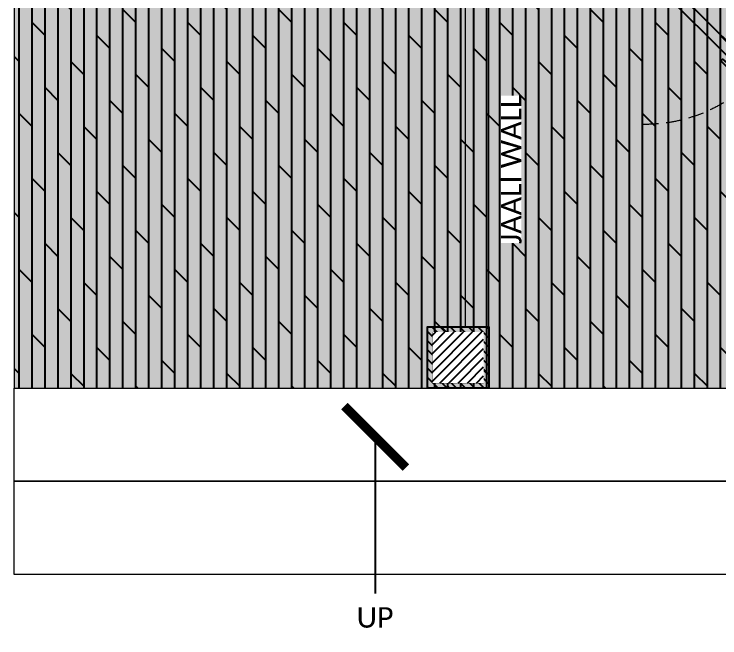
# Model space of a CAD drawing. Header units: millimetres. Extents: x -10000 to 124200, y -12045 to 23620.
# Drawn here: x 105035 to 108485, y -3130 to -81 of the extents above; entities that cross this region are included whole.
import ezdxf
from ezdxf.enums import TextEntityAlignment as Align

# ---------------------------------------------------------------- set-up
doc = ezdxf.new("R2010")
doc.units = ezdxf.units.MM
doc.header["$LTSCALE"] = 150
doc.set_wipeout_variables(frame=1)
doc.linetypes.add('DASHED', pattern=[0.75, 0.5, -0.25])
for name, color, linetype in [('ad-Arrow', 32, 'Continuous'), ('ad-Door', 11, 'Continuous'), ('ad-Furniture', 8, 'Continuous'), ('ad-MS Columns', 1, 'Continuous'), ('ad-RCC', 3, 'Continuous'), ('ad-RCC Hatch', 125, 'Continuous'), ('ad-Text main', 7, 'Continuous'), ('ad-Text Main_Door&window Label', 7, 'Continuous')]:
    doc.layers.add(name, color=color, linetype=linetype)
doc.layers.add('ad-Elevation 10', color=8, linetype='Continuous', lineweight=0)
doc.layers.add('ad-Verandah', color=7, linetype='Continuous', true_color=0xa57c52)
doc.layers.get('ad-Furniture').off()
doc.styles.add('6 U T S R N_Corridor-Basement$0$Standard', font='arial.ttf')
doc.styles.add('New Text Style', font='arial.ttf', dxfattribs={"height": 100})
doc.styles.get("Standard").update_dxf_attribs({"font": 'calibril.ttf'})
doc.dimstyles.new('A-100-DIM-INT (MM-FT)', dxfattribs={"dimscale": 50, "dimtxt": 2.4, "dimasz": 1, "dimexe": 5, "dimexo": 100, "dimgap": 1, "dimtad": 0, "dimdec": 0, "dimdsep": 46, "dimtxsty": 'Standard', "dimblk": 'ARCHTICK', "dimcen": 0.025, "dimse1": 1, "dimse2": 1, "dimclrd": 256, "dimclre": 256, "dimclrt": 256, "dimazin": 2, "dimtfac": 1, "dimtdec": 0, "dimtix": 1, "dimtmove": 2, "dimatfit": 3, "dimldrblk": 'ARCHTICK', "dimfxl": 1, "dimtolj": 1, "dimtzin": 0, "dimarcsym": 0})

# ---------------------------------------------------------------- blocks, each defined once
blk = doc.blocks.new('_ArchTick')
at = {"color": 0, "linetype": 'ByBlock', "const_width": 0.15}
blk.add_lwpolyline([(-0.5, -0.5), (0.5, 0.5)], dxfattribs=at)
blk = doc.blocks.new('zw$7282')
at = {"layer": 'ad-Elevation 10', "insert": (225.1, -839.9, 0), "char_height": 100, "width": 720.07, "attachment_point": 5, "rotation": 90, "style": '6 U T S R N_Corridor-Basement$0$Standard', "bg_fill": 3, "box_fill_scale": 1, "bg_fill_color": 257, "bg_fill_transparency": 0}
blk.add_mtext('{\\fCalibri Light|b0|i0|c0|p34;JAALI WALL}', dxfattribs=at)
blk.add_wipeout([(0, 0), (115, 0), (115, -1610), (0, -1610)])
at = {"layer": 'ad-Elevation 10'}
blk.add_lwpolyline([(115, -1610), (115, 0), (0, 0), (0, -1610)], close=True, dxfattribs=at)
blk = doc.blocks.new('zw$BB2B')
at = {"layer": 'ad-Furniture'}
blk.add_blockref('zw$7282', (6590, 0), dxfattribs=at)
blk = doc.blocks.new('*U135')
for p, q in [((-25, -127.8), (-25, -94.4)), ((-8.3, -111.1), (-41.7, -111.1)), ((-563.8, -513.3), (-548.9, -528.2)), ((-498.7, -578.5), (-513.6, -563.6))]:
    blk.add_line(p, q)
for points in [[(-800, -100), (-800, -50), (-778.6, -50), (-778.6, -35.7), (-778.6, 0), (-850, 0), (-850, -100)], [(-50, -100), (0, -100), (0, 0), (-71.4, 0), (-71.4, -35.7), (-71.4, -50), (-50, -50)], [(-50, -100), (-130.8, -180.8), (-166.2, -145.5), (-85.4, -64.6)], [(-130.8, -180.8), (-499.5, -549.5), (-534.9, -514.2), (-166.2, -145.5)], [(-580.3, -630.3), (-499.5, -549.5), (-534.9, -514.2), (-615.7, -595)]]:
    blk.add_lwpolyline(points, close=True)
for points in [[(-560.7, -540), (-588.2, -512.5), (-525.4, -449.7), (-517.5, -457.6), (-574.5, -526.2)], [(-525.4, -575.4), (-497.9, -602.8), (-435.1, -540), (-442.9, -532.2), (-511.5, -589.2)]]:
    blk.add_lwpolyline(points)
blk.add_circle((-25, -111.1), 11.1)
at = {"color": 8, "linetype": 'DASHED', "lineweight": 0}
blk.add_arc((-66, -108.5), 741.9, 178.1881, 271.8119, dxfattribs=at)
at = {"layer": 'ad-Text Main_Door&window Label'}
blk.add_line((-425, 125), (-425, -230), dxfattribs=at)
blk.add_circle((-425.3, 245), 120, dxfattribs=at)
at = {"layer": 'ad-Text Main_Door&window Label', "style": 'New Text Style'}
blk.add_attdef('D1', text='', height=100, dxfattribs=at).set_placement((-425.3, 245), align=Align.MIDDLE_CENTER)
blk = doc.blocks.new('zw$6EBD')
at = {"layer": 'ad-Door', "ltscale": 5}
ref = blk.add_blockref('*U135', (7405, 230), dxfattribs=dict(at, xscale=-1, rotation=359.9999999999999))
ref.add_attrib('D1', 'D3', dxfattribs={"layer": 'ad-Text Main_Door&window Label', "height": 100, "rotation": 360, "style": 'New Text Style'}).set_placement((7830.3, 476.8), align=Align.MIDDLE_CENTER)
blk = doc.blocks.new('zw$B0BD')
blk.add_wipeout([(0, 0), (250, 0), (250, -250), (0, -250)])
at = {"layer": 'ad-MS Columns'}
h = blk.add_hatch(dxfattribs=at)
h.set_pattern_fill('ANSI31', color=256, scale=10)
h.set_pattern_definition([(45, (4e-12, -250), (-22.4506, 22.4506), [])])
h.paths.add_polyline_path([(0, 0), (250, 0), (250, -250), (0, -250)])
at = {"layer": 'ad-MS Columns', "const_width": 1}
blk.add_lwpolyline([(0, 0), (250, 0), (250, -250), (0, -250)], close=True, dxfattribs=at)
blk = doc.blocks.new('zw$89AB')
at = {"layer": 'ad-MS Columns'}
blk.add_blockref('zw$B0BD', (-3945, -13990), dxfattribs=at)
blk = doc.blocks.new('A$C42b14ea2')
at = {"layer": 'ad-RCC Hatch', "transparency": 33554687}
h = blk.add_hatch(dxfattribs=at)
h.set_pattern_fill('ANSI31', color=256, scale=10)
h.set_pattern_definition([(45, (8643.536, 7380), (-22.45064, 22.45064), [])])
h.paths.add_polyline_path([(0, 0), (300, 0), (300, 300), (0, 300)])
at = {"layer": 'ad-RCC'}
blk.add_lwpolyline([(0, 0), (300, 0), (300, 300), (0, 300)], close=True, dxfattribs=at)
blk = doc.blocks.new('1215E_Columns')
at = {"xscale": -1}
blk.add_blockref('A$C42b14ea2', (6705, -1910), dxfattribs=at)
blk = doc.blocks.new('zw$FE9C')
at = {"layer": 'ad-Verandah', "transparency": 33554559}
h = blk.add_hatch(color=256, dxfattribs=at)
h.dxf.hatch_style = 1
h.paths.add_polyline_path([(11895, -1910), (11895, 4510), (10375, 4510), (10375, 0), (4385, 0), (4385, -1910)])
at = {"layer": 'ad-Verandah', "transparency": 33554687}
h = blk.add_hatch(dxfattribs=at)
h.set_pattern_fill('DOLMIT', color=256, scale=10, angle=270)
h.set_pattern_definition([(270, (-416593.45, 196727.19), (63.5, -1e-14), []), (315, (-416593.45, 196727.2), (126.999913, 126.999913), [89.80256, -179.60512])])
h.paths.add_polyline_path([(11895, -1910), (11895, 4510), (10375, 4510), (10375, 0), (4385, 0), (4385, -1910)])
at = {"layer": 'ad-Verandah', "lineweight": 9}
blk.add_lwpolyline([(11895, -1910), (11895, 4510), (10375, 4510), (10375, 0), (4385, 0), (4385, -1910)], close=True, dxfattribs=at)
at = {"layer": 'ad-Verandah', "color": 33, "lineweight": 9}
for points in [[(4385, -2365), (4385, -1910), (7915, -1910), (7915, -2365)], [(4385, -2820), (4385, -2365), (7915, -2365), (7915, -2820)]]:
    blk.add_lwpolyline(points, close=True, dxfattribs=at)
at = {"layer": 'ad-Text main', "insert": (6149.3, -3031, 0), "char_height": 100, "width": 207.6, "attachment_point": 5, "style": '6 U T S R N_Corridor-Basement$0$Standard', "bg_fill": 2}
blk.add_mtext('{\\fCalibri Light|b0|i0|c0|p34;UP}', dxfattribs=at)
at = {"layer": 'ad-Arrow'}
blk.add_leader([(6150, -2147.7), (6150, -2914.3)], dimstyle='A-100-DIM-INT (MM-FT)', override={"dimscale": 1, "dimasz": 300, "dimgap": 50, "dimtad": 0}, dxfattribs=at)
blk = doc.blocks.new('1215_East Villa')
at = {"layer": 'ad-Verandah'}
blk.add_blockref('zw$FE9C', (0, 0), dxfattribs=at)
at = {"layer": 'ad-Furniture'}
blk.add_blockref('zw$BB2B', (0, 0), dxfattribs=at)
blk.add_blockref('zw$6EBD', (0, 0))
blk.add_blockref('1215E_Columns', (0, 0))
blk.add_blockref('zw$89AB', (10375, 12355))

msp = doc.modelspace()

# ---------------------------------------------------------------- block references
msp.add_blockref('1215_East Villa', (100650, 0))

doc.saveas('drawing.dxf')
